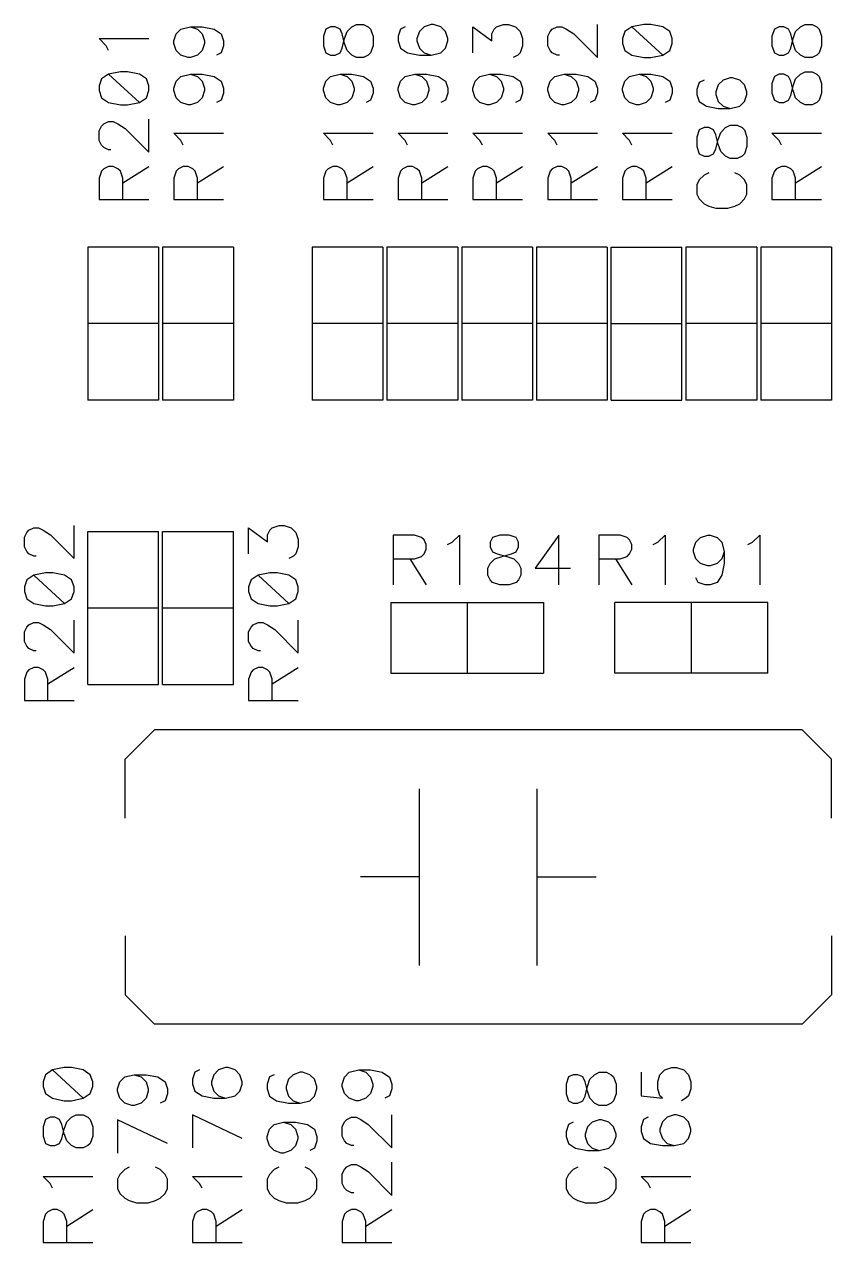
# Model space of a CAD drawing. Extents: x 295 to 953, y 10 to 290.
# Drawn here: x 723.83 to 755.37, y 177.64 to 225.22 of the extents above; entities that cross this region are included whole.
import ezdxf

# ---------------------------------------------------------------- set-up
doc = ezdxf.new("R2010")
doc.units = 0
doc.header["$LTSCALE"] = 5
doc.header["$MEASUREMENT"] = 0
doc.layers.add('DV-PEI-A6_BSK', color=2, linetype='CONTINUOUS')

msp = doc.modelspace()

# ---------------------------------------------------------------- linework, layer by layer
at = {"layer": 'DV-PEI-A6_BSK', "color": 7}
for p, q in [((729.942, 225.037), (730.316, 225.131)), ((730.316, 225.131), (730.59, 225.037)), ((730.316, 225.131), (730.777, 225.131)), ((730.777, 225.131), (731.239, 225.037)), ((735.784, 225.131), (735.603, 225.037)), ((735.971, 225.131), (735.784, 225.131)), ((736.158, 225.037), (735.971, 225.131)), ((736.432, 224.944), (736.619, 225.131)), ((736.619, 225.131), (736.8, 225.224)), ((736.8, 225.224), (737.081, 225.224)), ((737.081, 225.224), (737.262, 225.131)), ((737.262, 225.131), (737.355, 225.037)), ((738.705, 225.131), (738.524, 225.037)), ((739.447, 225.131), (739.26, 224.944)), ((739.721, 225.224), (739.447, 225.131)), ((739.815, 225.224), (739.721, 225.224)), ((740.095, 225.131), (739.815, 225.224)), ((740.276, 224.944), (740.095, 225.131)), ((741.351, 224.114), (741.351, 225.131)), ((741.351, 225.131), (742.087, 224.576)), ((742.181, 225.037), (742.274, 225.131)), ((742.274, 225.131), (742.549, 225.224)), ((742.549, 225.224), (742.736, 225.224)), ((742.736, 225.224), (743.016, 225.131)), ((743.016, 225.131), (743.197, 224.944)), ((744.453, 225.037), (744.64, 225.131)), ((744.64, 225.131), (744.827, 225.131)), ((744.827, 225.131), (745.008, 225.037)), ((746.212, 223.927), (746.212, 225.224)), ((747.561, 225.131), (747.287, 224.944)), ((748.023, 225.224), (747.561, 225.131)), ((747.561, 225.131), (748.765, 224.021)), ((748.303, 225.224), (748.023, 225.224)), ((748.765, 225.131), (748.303, 225.224)), ((749.039, 224.944), (748.765, 225.131)), ((753.31, 225.131), (753.129, 225.037)), ((753.497, 225.131), (753.31, 225.131)), ((753.684, 225.037), (753.497, 225.131)), ((753.958, 224.944), (754.145, 225.131)), ((754.145, 225.131), (754.326, 225.224)), ((754.326, 225.224), (754.607, 225.224)), ((754.607, 225.224), (754.788, 225.131)), ((754.788, 225.131), (754.881, 225.037)), ((727.021, 224.389), (726.746, 224.669)), ((726.746, 224.669), (728.686, 224.669)), ((729.667, 224.576), (729.761, 224.85)), ((729.761, 224.85), (729.942, 225.037)), ((730.59, 225.037), (730.777, 224.85)), ((730.777, 224.85), (730.865, 224.576)), ((731.239, 225.037), (731.513, 224.85)), ((731.513, 224.85), (731.607, 224.576)), ((735.603, 225.037), (735.509, 224.763)), ((735.509, 224.763), (735.509, 224.389)), ((736.245, 224.85), (736.158, 225.037)), ((736.339, 224.482), (736.245, 224.85)), ((736.245, 224.295), (736.339, 224.669)), ((736.339, 224.669), (736.432, 224.944)), ((737.355, 225.037), (737.449, 224.763)), ((737.449, 224.763), (737.449, 224.389)), ((738.524, 225.037), (738.43, 224.763)), ((738.43, 224.763), (738.43, 224.576)), ((739.26, 224.944), (739.166, 224.669)), ((739.166, 224.669), (739.166, 224.576)), ((740.37, 224.669), (740.276, 224.944)), ((740.37, 224.576), (740.37, 224.669)), ((742.087, 224.85), (742.181, 225.037)), ((742.087, 224.576), (742.087, 224.85)), ((743.197, 224.944), (743.291, 224.669)), ((743.291, 224.669), (743.291, 224.389)), ((744.272, 224.763), (744.366, 224.944)), ((744.272, 224.389), (744.272, 224.763)), ((744.366, 224.944), (744.453, 225.037)), ((745.008, 225.037), (745.289, 224.85)), ((745.289, 224.85), (746.212, 223.927)), ((747.287, 224.944), (747.193, 224.669)), ((747.193, 224.669), (747.193, 224.482)), ((749.133, 224.669), (749.039, 224.944)), ((749.133, 224.482), (749.133, 224.669)), ((753.129, 225.037), (753.035, 224.763)), ((753.035, 224.763), (753.035, 224.389)), ((753.771, 224.85), (753.684, 225.037)), ((753.865, 224.482), (753.771, 224.85)), ((753.771, 224.295), (753.865, 224.669)), ((753.865, 224.669), (753.958, 224.944)), ((754.881, 225.037), (754.975, 224.763)), ((754.975, 224.763), (754.975, 224.389)), ((727.114, 224.208), (727.021, 224.389)), ((729.667, 224.482), (729.667, 224.576)), ((729.761, 224.208), (729.667, 224.482)), ((729.942, 224.021), (729.761, 224.208)), ((730.777, 224.208), (730.59, 224.021)), ((730.865, 224.482), (730.777, 224.208)), ((730.865, 224.576), (730.865, 224.482)), ((731.607, 224.389), (731.513, 224.114)), ((731.607, 224.576), (731.607, 224.389)), ((735.509, 224.389), (735.603, 224.114)), ((736.158, 224.114), (736.245, 224.295)), ((736.432, 224.208), (736.339, 224.482)), ((736.619, 224.021), (736.432, 224.208)), ((737.449, 224.389), (737.355, 224.114)), ((738.43, 224.576), (738.524, 224.295)), ((738.524, 224.295), (738.798, 224.114)), ((739.166, 224.576), (739.26, 224.295)), ((739.26, 224.295), (739.447, 224.114)), ((740.095, 224.114), (740.276, 224.295)), ((740.276, 224.295), (740.37, 224.576)), ((743.291, 224.389), (743.197, 224.114)), ((744.366, 224.208), (744.272, 224.389)), ((744.453, 224.114), (744.366, 224.208)), ((747.193, 224.482), (747.287, 224.208)), ((747.287, 224.208), (747.561, 224.021)), ((748.765, 224.021), (749.039, 224.208)), ((749.039, 224.208), (749.133, 224.482)), ((753.035, 224.389), (753.129, 224.114)), ((753.684, 224.114), (753.771, 224.295)), ((753.958, 224.208), (753.865, 224.482)), ((754.145, 224.021), (753.958, 224.208)), ((754.975, 224.389), (754.881, 224.114)), ((730.222, 223.927), (729.942, 224.021)), ((730.316, 223.927), (730.222, 223.927)), ((730.59, 224.021), (730.316, 223.927)), ((731.513, 224.114), (731.332, 224.021)), ((735.603, 224.114), (735.784, 224.021)), ((735.784, 224.021), (735.971, 224.021)), ((735.971, 224.021), (736.158, 224.114)), ((736.8, 223.927), (736.619, 224.021)), ((737.081, 223.927), (736.8, 223.927)), ((737.262, 224.021), (737.081, 223.927)), ((737.355, 224.114), (737.262, 224.021)), ((738.798, 224.114), (739.26, 224.021)), ((739.26, 224.021), (739.721, 224.021)), ((739.447, 224.114), (739.721, 224.021)), ((739.721, 224.021), (740.095, 224.114)), ((743.104, 224.021), (742.923, 223.927)), ((743.197, 224.114), (743.104, 224.021)), ((744.64, 224.021), (744.453, 224.114)), ((744.734, 224.021), (744.64, 224.021)), ((747.561, 224.021), (748.023, 223.927)), ((748.023, 223.927), (748.303, 223.927)), ((748.303, 223.927), (748.765, 224.021)), ((753.129, 224.114), (753.31, 224.021)), ((753.31, 224.021), (753.497, 224.021)), ((753.497, 224.021), (753.684, 224.114)), ((754.326, 223.927), (754.145, 224.021)), ((754.607, 223.927), (754.326, 223.927)), ((754.788, 224.021), (754.607, 223.927)), ((754.881, 224.114), (754.788, 224.021)), ((727.114, 223.279), (726.84, 223.098)), ((727.576, 223.372), (727.114, 223.279)), ((727.114, 223.279), (728.318, 222.175)), ((727.856, 223.372), (727.576, 223.372)), ((728.318, 223.279), (727.856, 223.372)), ((728.592, 223.098), (728.318, 223.279)), ((729.942, 223.191), (730.316, 223.279)), ((730.316, 223.279), (730.59, 223.191)), ((730.316, 223.279), (730.777, 223.279)), ((730.777, 223.279), (731.239, 223.191)), ((735.784, 223.191), (736.158, 223.279)), ((736.158, 223.279), (736.432, 223.191)), ((736.158, 223.279), (736.619, 223.279)), ((736.619, 223.279), (737.081, 223.191)), ((738.705, 223.191), (739.079, 223.279)), ((739.079, 223.279), (739.353, 223.191)), ((739.079, 223.279), (739.54, 223.279)), ((739.54, 223.279), (740.002, 223.191)), ((741.626, 223.191), (742, 223.279)), ((742, 223.279), (742.274, 223.191)), ((742, 223.279), (742.461, 223.279)), ((742.461, 223.279), (742.923, 223.191)), ((744.547, 223.191), (744.921, 223.279)), ((744.921, 223.279), (745.195, 223.191)), ((744.921, 223.279), (745.382, 223.279)), ((745.382, 223.279), (745.844, 223.191)), ((747.468, 223.191), (747.842, 223.279)), ((747.842, 223.279), (748.116, 223.191)), ((747.842, 223.279), (748.303, 223.279)), ((748.303, 223.279), (748.765, 223.191)), ((753.31, 223.279), (753.129, 223.191)), ((753.497, 223.279), (753.31, 223.279)), ((753.684, 223.191), (753.497, 223.279)), ((753.958, 223.098), (754.145, 223.279)), ((754.145, 223.279), (754.326, 223.372)), ((754.326, 223.372), (754.607, 223.372)), ((754.607, 223.372), (754.788, 223.279)), ((754.788, 223.279), (754.881, 223.191)), ((726.84, 223.098), (726.746, 222.817)), ((726.746, 222.817), (726.746, 222.636)), ((728.686, 222.817), (728.592, 223.098)), ((728.686, 222.636), (728.686, 222.817)), ((729.667, 222.73), (729.761, 223.004)), ((729.667, 222.636), (729.667, 222.73)), ((729.761, 223.004), (729.942, 223.191)), ((730.59, 223.191), (730.777, 223.004)), ((730.777, 223.004), (730.865, 222.73)), ((730.865, 222.73), (730.865, 222.636)), ((731.239, 223.191), (731.513, 223.004)), ((731.513, 223.004), (731.607, 222.73)), ((731.607, 222.73), (731.607, 222.543)), ((735.509, 222.73), (735.603, 223.004)), ((735.509, 222.636), (735.509, 222.73)), ((735.603, 223.004), (735.784, 223.191)), ((736.432, 223.191), (736.619, 223.004)), ((736.619, 223.004), (736.707, 222.73)), ((736.707, 222.73), (736.707, 222.636)), ((737.081, 223.191), (737.355, 223.004)), ((737.355, 223.004), (737.449, 222.73)), ((737.449, 222.73), (737.449, 222.543)), ((738.43, 222.73), (738.524, 223.004)), ((738.43, 222.636), (738.43, 222.73)), ((738.524, 223.004), (738.705, 223.191)), ((739.353, 223.191), (739.54, 223.004)), ((739.54, 223.004), (739.628, 222.73)), ((739.628, 222.73), (739.628, 222.636)), ((740.002, 223.191), (740.276, 223.004)), ((740.276, 223.004), (740.37, 222.73)), ((740.37, 222.73), (740.37, 222.543)), ((741.351, 222.73), (741.445, 223.004)), ((741.351, 222.636), (741.351, 222.73)), ((741.445, 223.004), (741.626, 223.191)), ((742.274, 223.191), (742.461, 223.004)), ((742.461, 223.004), (742.549, 222.73)), ((742.549, 222.73), (742.549, 222.636)), ((742.923, 223.191), (743.197, 223.004)), ((743.197, 223.004), (743.291, 222.73)), ((743.291, 222.73), (743.291, 222.543)), ((744.272, 222.73), (744.366, 223.004)), ((744.272, 222.636), (744.272, 222.73)), ((744.366, 223.004), (744.547, 223.191)), ((745.195, 223.191), (745.382, 223.004)), ((745.382, 223.004), (745.47, 222.73)), ((745.47, 222.73), (745.47, 222.636)), ((745.844, 223.191), (746.118, 223.004)), ((746.118, 223.004), (746.212, 222.73)), ((746.212, 222.73), (746.212, 222.543)), ((747.193, 222.73), (747.287, 223.004)), ((747.193, 222.636), (747.193, 222.73)), ((747.287, 223.004), (747.468, 223.191)), ((748.116, 223.191), (748.303, 223.004)), ((748.303, 223.004), (748.391, 222.73)), ((748.391, 222.73), (748.391, 222.636)), ((748.765, 223.191), (749.039, 223.004)), ((749.039, 223.004), (749.133, 222.73)), ((749.133, 222.73), (749.133, 222.543)), ((750.196, 222.958), (750.103, 222.677)), ((750.383, 223.045), (750.196, 222.958)), ((750.938, 222.864), (750.845, 222.584)), ((751.125, 223.045), (750.938, 222.864)), ((751.4, 223.139), (751.125, 223.045)), ((751.493, 223.139), (751.4, 223.139)), ((751.773, 223.045), (751.493, 223.139)), ((751.96, 222.864), (751.773, 223.045)), ((752.054, 222.584), (751.96, 222.864)), ((753.129, 223.191), (753.035, 222.911)), ((753.035, 222.911), (753.035, 222.543)), ((753.771, 223.004), (753.684, 223.191)), ((753.865, 222.636), (753.771, 223.004)), ((753.771, 222.449), (753.865, 222.817)), ((753.865, 222.817), (753.958, 223.098)), ((754.881, 223.191), (754.975, 222.911)), ((754.975, 222.911), (754.975, 222.543)), ((726.746, 222.636), (726.84, 222.356)), ((726.84, 222.356), (727.114, 222.175)), ((728.318, 222.175), (728.592, 222.356)), ((728.592, 222.356), (728.686, 222.636)), ((729.761, 222.356), (729.667, 222.636)), ((729.942, 222.175), (729.761, 222.356)), ((730.777, 222.356), (730.59, 222.175)), ((730.865, 222.636), (730.777, 222.356)), ((731.513, 222.262), (731.332, 222.175)), ((731.607, 222.543), (731.513, 222.262)), ((735.603, 222.356), (735.509, 222.636)), ((735.784, 222.175), (735.603, 222.356)), ((736.619, 222.356), (736.432, 222.175)), ((736.707, 222.636), (736.619, 222.356)), ((737.355, 222.262), (737.174, 222.175)), ((737.449, 222.543), (737.355, 222.262)), ((738.524, 222.356), (738.43, 222.636)), ((738.705, 222.175), (738.524, 222.356)), ((739.54, 222.356), (739.353, 222.175)), ((739.628, 222.636), (739.54, 222.356)), ((740.276, 222.262), (740.095, 222.175)), ((740.37, 222.543), (740.276, 222.262)), ((741.445, 222.356), (741.351, 222.636)), ((741.626, 222.175), (741.445, 222.356)), ((742.461, 222.356), (742.274, 222.175)), ((742.549, 222.636), (742.461, 222.356)), ((743.197, 222.262), (743.016, 222.175)), ((743.291, 222.543), (743.197, 222.262)), ((744.366, 222.356), (744.272, 222.636)), ((744.547, 222.175), (744.366, 222.356)), ((745.382, 222.356), (745.195, 222.175)), ((745.47, 222.636), (745.382, 222.356)), ((746.118, 222.262), (745.937, 222.175)), ((746.212, 222.543), (746.118, 222.262)), ((747.287, 222.356), (747.193, 222.636)), ((747.468, 222.175), (747.287, 222.356)), ((748.303, 222.356), (748.116, 222.175)), ((748.391, 222.636), (748.303, 222.356)), ((749.039, 222.262), (748.858, 222.175)), ((749.133, 222.543), (749.039, 222.262)), ((750.103, 222.677), (750.103, 222.49)), ((750.103, 222.49), (750.196, 222.21)), ((750.845, 222.584), (750.845, 222.49)), ((750.845, 222.49), (750.938, 222.21)), ((751.96, 222.21), (752.054, 222.49)), ((752.054, 222.49), (752.054, 222.584)), ((753.035, 222.543), (753.129, 222.262)), ((753.129, 222.262), (753.31, 222.175)), ((753.497, 222.175), (753.684, 222.262)), ((753.684, 222.262), (753.771, 222.449)), ((753.958, 222.356), (753.865, 222.636)), ((754.145, 222.175), (753.958, 222.356)), ((754.881, 222.262), (754.788, 222.175)), ((754.975, 222.543), (754.881, 222.262)), ((727.114, 222.175), (727.576, 222.081)), ((727.576, 222.081), (727.856, 222.081)), ((727.856, 222.081), (728.318, 222.175)), ((730.222, 222.081), (729.942, 222.175)), ((730.316, 222.081), (730.222, 222.081)), ((730.59, 222.175), (730.316, 222.081)), ((736.064, 222.081), (735.784, 222.175)), ((736.158, 222.081), (736.064, 222.081)), ((736.432, 222.175), (736.158, 222.081)), ((738.985, 222.081), (738.705, 222.175)), ((739.079, 222.081), (738.985, 222.081)), ((739.353, 222.175), (739.079, 222.081)), ((741.906, 222.081), (741.626, 222.175)), ((742, 222.081), (741.906, 222.081)), ((742.274, 222.175), (742, 222.081)), ((744.827, 222.081), (744.547, 222.175)), ((744.921, 222.081), (744.827, 222.081)), ((745.195, 222.175), (744.921, 222.081)), ((747.748, 222.081), (747.468, 222.175)), ((747.842, 222.081), (747.748, 222.081)), ((748.116, 222.175), (747.842, 222.081)), ((750.196, 222.21), (750.471, 222.029)), ((750.471, 222.029), (750.938, 221.935)), ((750.938, 222.21), (751.125, 222.029)), ((750.938, 221.935), (751.4, 221.935)), ((751.125, 222.029), (751.4, 221.935)), ((751.4, 221.935), (751.773, 222.029)), ((751.773, 222.029), (751.96, 222.21)), ((753.31, 222.175), (753.497, 222.175)), ((754.326, 222.081), (754.145, 222.175)), ((754.607, 222.081), (754.326, 222.081)), ((754.788, 222.175), (754.607, 222.081)), ((726.84, 221.246), (726.927, 221.339)), ((726.927, 221.339), (727.114, 221.433)), ((727.114, 221.433), (727.301, 221.433)), ((727.301, 221.433), (727.482, 221.339)), ((727.482, 221.339), (727.763, 221.158)), ((728.686, 220.229), (728.686, 221.526)), ((726.746, 221.065), (726.84, 221.246)), ((726.746, 220.691), (726.746, 221.065)), ((727.763, 221.158), (728.686, 220.229)), ((729.942, 220.691), (729.667, 220.971)), ((729.667, 220.971), (731.607, 220.971)), ((735.784, 220.691), (735.509, 220.971)), ((735.509, 220.971), (737.449, 220.971)), ((738.705, 220.691), (738.43, 220.971)), ((738.43, 220.971), (740.37, 220.971)), ((741.626, 220.691), (741.351, 220.971)), ((741.351, 220.971), (743.291, 220.971)), ((744.547, 220.691), (744.272, 220.971)), ((744.272, 220.971), (746.212, 220.971)), ((747.468, 220.691), (747.193, 220.971)), ((747.193, 220.971), (749.133, 220.971)), ((750.196, 221.1), (750.103, 220.819)), ((750.103, 220.819), (750.103, 220.451)), ((750.383, 221.193), (750.196, 221.1)), ((750.564, 221.193), (750.383, 221.193)), ((750.751, 221.1), (750.564, 221.193)), ((750.845, 220.913), (750.751, 221.1)), ((750.938, 220.545), (750.845, 220.913)), ((750.938, 220.726), (751.032, 221.006)), ((751.032, 221.006), (751.218, 221.193)), ((751.218, 221.193), (751.4, 221.287)), ((751.4, 221.287), (751.68, 221.287)), ((751.68, 221.287), (751.867, 221.193)), ((751.867, 221.193), (751.96, 221.1)), ((751.96, 221.1), (752.054, 220.819)), ((752.054, 220.819), (752.054, 220.451)), ((753.31, 220.691), (753.035, 220.971)), ((753.035, 220.971), (754.975, 220.971)), ((726.84, 220.51), (726.746, 220.691)), ((726.927, 220.416), (726.84, 220.51)), ((727.114, 220.323), (726.927, 220.416)), ((730.035, 220.51), (729.942, 220.691)), ((735.877, 220.51), (735.784, 220.691)), ((738.798, 220.51), (738.705, 220.691)), ((741.719, 220.51), (741.626, 220.691)), ((744.64, 220.51), (744.547, 220.691)), ((747.561, 220.51), (747.468, 220.691)), ((750.103, 220.451), (750.196, 220.171)), ((750.751, 220.171), (750.845, 220.358)), ((750.845, 220.358), (750.938, 220.726)), ((751.032, 220.264), (750.938, 220.545)), ((752.054, 220.451), (751.96, 220.171)), ((753.403, 220.51), (753.31, 220.691)), ((727.208, 220.323), (727.114, 220.323)), ((750.196, 220.171), (750.383, 220.077)), ((750.383, 220.077), (750.564, 220.077)), ((750.564, 220.077), (750.751, 220.171)), ((751.218, 220.077), (751.032, 220.264)), ((751.4, 219.984), (751.218, 220.077)), ((751.68, 219.984), (751.4, 219.984)), ((751.867, 220.077), (751.68, 219.984)), ((751.96, 220.171), (751.867, 220.077)), ((726.84, 219.493), (726.746, 219.213)), ((726.927, 219.587), (726.84, 219.493)), ((727.114, 219.674), (726.927, 219.587)), ((727.301, 219.674), (727.114, 219.674)), ((727.482, 219.587), (727.301, 219.674)), ((727.576, 219.493), (727.482, 219.587)), ((727.669, 219.213), (727.576, 219.493)), ((727.669, 219.032), (728.686, 219.674)), ((729.761, 219.493), (729.667, 219.213)), ((729.848, 219.587), (729.761, 219.493)), ((730.035, 219.674), (729.848, 219.587)), ((730.222, 219.674), (730.035, 219.674)), ((730.403, 219.587), (730.222, 219.674)), ((730.497, 219.493), (730.403, 219.587)), ((730.59, 219.213), (730.497, 219.493)), ((730.59, 219.032), (731.607, 219.674)), ((735.603, 219.493), (735.509, 219.213)), ((735.69, 219.587), (735.603, 219.493)), ((735.877, 219.674), (735.69, 219.587)), ((736.064, 219.674), (735.877, 219.674)), ((736.245, 219.587), (736.064, 219.674)), ((736.339, 219.493), (736.245, 219.587)), ((736.432, 219.213), (736.339, 219.493)), ((736.432, 219.032), (737.449, 219.674)), ((738.524, 219.493), (738.43, 219.213)), ((738.611, 219.587), (738.524, 219.493)), ((738.798, 219.674), (738.611, 219.587)), ((738.985, 219.674), (738.798, 219.674)), ((739.166, 219.587), (738.985, 219.674)), ((739.26, 219.493), (739.166, 219.587)), ((739.353, 219.213), (739.26, 219.493)), ((739.353, 219.032), (740.37, 219.674)), ((741.445, 219.493), (741.351, 219.213)), ((741.532, 219.587), (741.445, 219.493)), ((741.719, 219.674), (741.532, 219.587)), ((741.906, 219.674), (741.719, 219.674)), ((742.087, 219.587), (741.906, 219.674)), ((742.181, 219.493), (742.087, 219.587)), ((742.274, 219.213), (742.181, 219.493)), ((742.274, 219.032), (743.291, 219.674)), ((744.366, 219.493), (744.272, 219.213)), ((744.453, 219.587), (744.366, 219.493)), ((744.64, 219.674), (744.453, 219.587)), ((744.827, 219.674), (744.64, 219.674)), ((745.008, 219.587), (744.827, 219.674)), ((745.102, 219.493), (745.008, 219.587)), ((745.195, 219.213), (745.102, 219.493)), ((745.195, 219.032), (746.212, 219.674)), ((747.287, 219.493), (747.193, 219.213)), ((747.374, 219.587), (747.287, 219.493)), ((747.561, 219.674), (747.374, 219.587)), ((747.748, 219.674), (747.561, 219.674)), ((747.929, 219.587), (747.748, 219.674)), ((748.023, 219.493), (747.929, 219.587)), ((748.116, 219.213), (748.023, 219.493)), ((748.116, 219.032), (749.133, 219.674)), ((750.564, 219.429), (750.383, 219.336)), ((751.773, 219.336), (751.587, 219.429)), ((753.129, 219.493), (753.035, 219.213)), ((753.216, 219.587), (753.129, 219.493)), ((753.403, 219.674), (753.216, 219.587)), ((753.59, 219.674), (753.403, 219.674)), ((753.771, 219.587), (753.59, 219.674)), ((753.865, 219.493), (753.771, 219.587)), ((753.958, 219.213), (753.865, 219.493)), ((753.958, 219.032), (754.975, 219.674)), ((726.746, 219.213), (726.746, 218.383)), ((727.669, 218.383), (727.669, 219.213)), ((729.667, 219.213), (729.667, 218.383)), ((730.59, 218.383), (730.59, 219.213)), ((735.509, 219.213), (735.509, 218.383)), ((736.432, 218.383), (736.432, 219.213)), ((738.43, 219.213), (738.43, 218.383)), ((739.353, 218.383), (739.353, 219.213)), ((741.351, 219.213), (741.351, 218.383)), ((742.274, 218.383), (742.274, 219.213)), ((744.272, 219.213), (744.272, 218.383)), ((745.195, 218.383), (745.195, 219.213)), ((747.193, 219.213), (747.193, 218.383)), ((748.116, 218.383), (748.116, 219.213)), ((750.196, 219.149), (750.103, 218.962)), ((750.103, 218.962), (750.103, 218.594)), ((750.383, 219.336), (750.196, 219.149)), ((751.96, 219.149), (751.773, 219.336)), ((752.054, 218.962), (751.96, 219.149)), ((752.054, 218.594), (752.054, 218.962)), ((753.035, 219.213), (753.035, 218.383)), ((753.958, 218.383), (753.958, 219.213)), ((750.103, 218.594), (750.196, 218.407)), ((751.96, 218.407), (752.054, 218.594)), ((726.746, 218.383), (728.686, 218.383)), ((729.667, 218.383), (731.607, 218.383)), ((735.509, 218.383), (737.449, 218.383)), ((738.43, 218.383), (740.37, 218.383)), ((741.351, 218.383), (743.291, 218.383)), ((744.272, 218.383), (746.212, 218.383)), ((747.193, 218.383), (749.133, 218.383)), ((750.196, 218.407), (750.383, 218.22)), ((750.383, 218.22), (750.564, 218.126)), ((750.564, 218.126), (750.845, 218.039)), ((750.845, 218.039), (751.306, 218.039)), ((751.306, 218.039), (751.587, 218.126)), ((751.587, 218.126), (751.773, 218.22)), ((751.773, 218.22), (751.96, 218.407)), ((753.035, 218.383), (754.975, 218.383)), ((726.308, 216.52), (726.308, 210.543)), ((729.071, 216.52), (726.308, 216.52)), ((729.071, 216.52), (729.071, 210.543)), ((729.229, 216.52), (729.229, 210.543)), ((731.992, 216.52), (729.229, 216.52)), ((731.992, 216.52), (731.992, 210.543)), ((735.071, 216.52), (735.071, 210.543)), ((737.834, 216.52), (735.071, 216.52)), ((737.834, 216.52), (737.834, 210.543)), ((737.992, 216.52), (737.992, 210.543)), ((740.755, 216.52), (737.992, 216.52)), ((740.755, 216.52), (740.755, 210.543)), ((740.913, 216.52), (740.913, 210.543)), ((743.676, 216.52), (740.913, 216.52)), ((743.676, 216.52), (743.676, 210.543)), ((743.834, 216.52), (743.834, 210.543)), ((746.597, 216.52), (743.834, 216.52)), ((746.597, 216.52), (746.597, 210.543)), ((746.755, 210.543), (746.755, 216.52)), ((746.755, 216.52), (749.518, 216.52)), ((749.518, 210.543), (749.518, 216.52)), ((749.676, 216.52), (749.676, 210.543)), ((752.439, 216.52), (749.676, 216.52)), ((752.439, 216.52), (752.439, 210.543)), ((752.597, 216.52), (752.597, 210.543)), ((755.36, 216.52), (752.597, 216.52)), ((755.36, 216.52), (755.36, 210.543)), ((729.071, 213.534), (726.308, 213.534)), ((731.992, 213.534), (729.229, 213.534)), ((737.834, 213.534), (735.071, 213.534)), ((740.755, 213.534), (737.992, 213.534)), ((743.676, 213.534), (740.913, 213.534)), ((746.597, 213.534), (743.834, 213.534)), ((746.755, 213.534), (749.518, 213.534)), ((752.439, 213.534), (749.676, 213.534)), ((755.36, 213.534), (752.597, 213.534)), ((729.071, 210.543), (726.308, 210.543)), ((731.992, 210.543), (729.229, 210.543)), ((737.834, 210.543), (735.071, 210.543)), ((740.755, 210.543), (737.992, 210.543)), ((743.676, 210.543), (740.913, 210.543)), ((746.597, 210.543), (743.834, 210.543)), ((746.755, 210.543), (749.518, 210.543)), ((752.439, 210.543), (749.676, 210.543)), ((755.36, 210.543), (752.597, 210.543)), ((725.765, 204.357), (725.765, 205.654)), ((733.511, 205.56), (733.786, 205.654)), ((733.786, 205.654), (733.973, 205.654)), ((733.973, 205.654), (734.253, 205.56)), ((723.825, 205.192), (723.919, 205.373)), ((723.825, 204.818), (723.825, 205.192)), ((723.919, 205.373), (724.006, 205.467)), ((724.006, 205.467), (724.193, 205.56)), ((724.193, 205.56), (724.38, 205.56)), ((724.38, 205.56), (724.561, 205.467)), ((724.561, 205.467), (724.842, 205.28)), ((724.842, 205.28), (725.765, 204.357)), ((726.308, 199.443), (726.308, 205.42)), ((726.308, 205.42), (729.071, 205.42)), ((729.071, 199.443), (729.071, 205.42)), ((729.229, 199.443), (729.229, 205.42)), ((729.229, 205.42), (731.992, 205.42)), ((731.992, 199.443), (731.992, 205.42)), ((732.588, 204.544), (732.588, 205.56)), ((732.588, 205.56), (733.324, 205.005)), ((733.324, 205.28), (733.418, 205.467)), ((733.324, 205.005), (733.324, 205.28)), ((733.418, 205.467), (733.511, 205.56)), ((734.253, 205.56), (734.434, 205.373)), ((734.434, 205.373), (734.528, 205.099)), ((739.067, 205.274), (738.238, 205.274)), ((738.238, 205.274), (738.238, 203.334)), ((739.348, 205.18), (739.067, 205.274)), ((739.441, 205.093), (739.348, 205.18)), ((740.545, 204.999), (740.826, 205.274)), ((740.826, 205.274), (740.826, 203.334)), ((742.117, 205.18), (742.029, 204.999)), ((742.397, 205.274), (742.117, 205.18)), ((742.765, 205.274), (742.397, 205.274)), ((743.046, 205.18), (742.765, 205.274)), ((743.133, 204.999), (743.046, 205.18)), ((744.705, 205.274), (743.782, 203.983)), ((744.705, 203.334), (744.705, 205.274)), ((747.1, 205.274), (746.27, 205.274)), ((746.27, 205.274), (746.27, 203.334)), ((747.38, 205.18), (747.1, 205.274)), ((747.474, 205.093), (747.38, 205.18)), ((748.578, 204.999), (748.858, 205.274)), ((748.858, 205.274), (748.858, 203.334)), ((750.062, 204.999), (750.243, 205.18)), ((750.243, 205.18), (750.523, 205.274)), ((750.523, 205.274), (750.617, 205.274)), ((750.617, 205.274), (750.891, 205.18)), ((750.891, 205.18), (751.078, 204.999)), ((752.276, 204.999), (752.556, 205.274)), ((752.556, 205.274), (752.556, 203.334)), ((723.919, 204.637), (723.825, 204.818)), ((724.006, 204.544), (723.919, 204.637)), ((734.528, 204.818), (734.434, 204.544)), ((734.528, 205.099), (734.528, 204.818)), ((739.529, 204.906), (739.441, 205.093)), ((739.441, 204.538), (739.529, 204.719)), ((739.529, 204.719), (739.529, 204.906)), ((740.364, 204.906), (740.545, 204.999)), ((742.029, 204.999), (742.029, 204.812)), ((742.029, 204.812), (742.117, 204.625)), ((743.046, 204.625), (743.133, 204.812)), ((743.133, 204.812), (743.133, 204.999)), ((747.561, 204.906), (747.474, 205.093)), ((747.474, 204.538), (747.561, 204.719)), ((747.561, 204.719), (747.561, 204.906)), ((748.397, 204.906), (748.578, 204.999)), ((749.968, 204.719), (750.062, 204.999)), ((749.968, 204.625), (749.968, 204.719)), ((751.078, 204.999), (751.166, 204.625)), ((752.095, 204.906), (752.276, 204.999)), ((724.193, 204.45), (724.006, 204.544)), ((724.287, 204.45), (724.193, 204.45)), ((734.341, 204.45), (734.16, 204.357)), ((734.434, 204.544), (734.341, 204.45)), ((738.238, 204.351), (739.067, 204.351)), ((738.886, 204.351), (739.529, 203.334)), ((739.067, 204.351), (739.348, 204.444)), ((739.348, 204.444), (739.441, 204.538)), ((741.936, 203.983), (742.029, 204.164)), ((742.029, 204.164), (742.21, 204.351)), ((742.117, 204.625), (742.304, 204.538)), ((742.21, 204.351), (742.491, 204.444)), ((742.304, 204.538), (742.672, 204.444)), ((742.491, 204.444), (742.859, 204.538)), ((742.672, 204.444), (742.952, 204.351)), ((742.859, 204.538), (743.046, 204.625)), ((742.952, 204.351), (743.133, 204.164)), ((743.133, 204.164), (743.227, 203.983)), ((746.27, 204.351), (747.1, 204.351)), ((746.919, 204.351), (747.561, 203.334)), ((747.1, 204.351), (747.38, 204.444)), ((747.38, 204.444), (747.474, 204.538)), ((750.062, 204.351), (749.968, 204.625)), ((750.243, 204.164), (750.062, 204.351)), ((750.523, 204.076), (750.243, 204.164)), ((750.891, 204.164), (750.617, 204.076)), ((751.078, 204.351), (750.891, 204.164)), ((751.166, 204.625), (751.078, 204.351)), ((751.166, 204.164), (751.078, 203.702)), ((751.166, 204.625), (751.166, 204.164)), ((724.193, 203.708), (723.919, 203.527)), ((724.655, 203.802), (724.193, 203.708)), ((724.193, 203.708), (725.397, 202.604)), ((724.935, 203.802), (724.655, 203.802)), ((725.397, 203.708), (724.935, 203.802)), ((725.671, 203.527), (725.397, 203.708)), ((732.956, 203.708), (732.682, 203.527)), ((733.418, 203.802), (732.956, 203.708)), ((732.956, 203.708), (734.16, 202.604)), ((733.698, 203.802), (733.418, 203.802)), ((734.16, 203.708), (733.698, 203.802)), ((734.434, 203.527), (734.16, 203.708)), ((741.936, 203.702), (741.936, 203.983)), ((742.029, 203.521), (741.936, 203.702)), ((743.227, 203.702), (743.133, 203.521)), ((743.227, 203.983), (743.227, 203.702)), ((743.782, 203.983), (745.166, 203.983)), ((750.617, 204.076), (750.523, 204.076)), ((751.078, 203.702), (750.891, 203.428)), ((723.919, 203.527), (723.825, 203.247)), ((723.825, 203.247), (723.825, 203.066)), ((725.765, 203.247), (725.671, 203.527)), ((725.765, 203.066), (725.765, 203.247)), ((732.682, 203.527), (732.588, 203.247)), ((732.588, 203.247), (732.588, 203.066)), ((734.528, 203.247), (734.434, 203.527)), ((734.528, 203.066), (734.528, 203.247)), ((742.117, 203.428), (742.029, 203.521)), ((742.397, 203.334), (742.117, 203.428)), ((742.765, 203.334), (742.397, 203.334)), ((743.046, 203.428), (742.765, 203.334)), ((743.133, 203.521), (743.046, 203.428)), ((750.149, 203.428), (750.062, 203.609)), ((750.43, 203.334), (750.149, 203.428)), ((750.617, 203.334), (750.43, 203.334)), ((750.891, 203.428), (750.617, 203.334)), ((723.825, 203.066), (723.919, 202.785)), ((723.919, 202.785), (724.193, 202.604)), ((725.397, 202.604), (725.671, 202.785)), ((725.671, 202.785), (725.765, 203.066)), ((732.588, 203.066), (732.682, 202.785)), ((732.682, 202.785), (732.956, 202.604)), ((734.16, 202.604), (734.434, 202.785)), ((734.434, 202.785), (734.528, 203.066)), ((724.193, 202.604), (724.655, 202.511)), ((724.655, 202.511), (724.935, 202.511)), ((724.935, 202.511), (725.397, 202.604)), ((726.308, 202.435), (729.071, 202.435)), ((729.229, 202.435), (731.992, 202.435)), ((732.956, 202.604), (733.418, 202.511)), ((733.418, 202.511), (733.698, 202.511)), ((733.698, 202.511), (734.16, 202.604)), ((738.138, 202.645), (744.115, 202.645)), ((738.138, 202.645), (738.138, 199.882)), ((741.124, 202.645), (741.124, 199.882)), ((744.115, 202.645), (744.115, 199.882)), ((752.878, 202.645), (746.901, 202.645)), ((746.901, 199.882), (746.901, 202.645)), ((749.887, 199.882), (749.887, 202.645)), ((752.878, 199.882), (752.878, 202.645)), ((724.006, 201.769), (724.193, 201.862)), ((724.193, 201.862), (724.38, 201.862)), ((724.38, 201.862), (724.561, 201.769)), ((725.765, 200.659), (725.765, 201.956)), ((732.769, 201.769), (732.956, 201.862)), ((732.956, 201.862), (733.143, 201.862)), ((733.143, 201.862), (733.324, 201.769)), ((734.528, 200.659), (734.528, 201.956)), ((723.825, 201.494), (723.919, 201.675)), ((723.825, 201.12), (723.825, 201.494)), ((723.919, 201.675), (724.006, 201.769)), ((724.561, 201.769), (724.842, 201.588)), ((724.842, 201.588), (725.765, 200.659)), ((732.588, 201.494), (732.682, 201.675)), ((732.588, 201.12), (732.588, 201.494)), ((732.682, 201.675), (732.769, 201.769)), ((733.324, 201.769), (733.605, 201.588)), ((733.605, 201.588), (734.528, 200.659)), ((723.919, 200.939), (723.825, 201.12)), ((724.006, 200.846), (723.919, 200.939)), ((724.193, 200.752), (724.006, 200.846)), ((732.682, 200.939), (732.588, 201.12)), ((732.769, 200.846), (732.682, 200.939)), ((732.956, 200.752), (732.769, 200.846)), ((724.287, 200.752), (724.193, 200.752)), ((733.05, 200.752), (732.956, 200.752)), ((723.919, 199.923), (723.825, 199.642)), ((724.006, 200.016), (723.919, 199.923)), ((724.193, 200.104), (724.006, 200.016)), ((724.38, 200.104), (724.193, 200.104)), ((724.561, 200.016), (724.38, 200.104)), ((724.655, 199.923), (724.561, 200.016)), ((724.748, 199.642), (724.655, 199.923)), ((724.748, 199.461), (725.765, 200.104)), ((732.682, 199.923), (732.588, 199.642)), ((732.769, 200.016), (732.682, 199.923)), ((732.956, 200.104), (732.769, 200.016)), ((733.143, 200.104), (732.956, 200.104)), ((733.324, 200.016), (733.143, 200.104)), ((733.418, 199.923), (733.324, 200.016)), ((733.511, 199.642), (733.418, 199.923)), ((733.511, 199.461), (734.528, 200.104)), ((738.138, 199.882), (744.115, 199.882)), ((752.878, 199.882), (746.901, 199.882)), ((723.825, 199.642), (723.825, 198.813)), ((724.748, 198.813), (724.748, 199.642)), ((726.308, 199.443), (729.071, 199.443)), ((729.229, 199.443), (731.992, 199.443)), ((732.588, 199.642), (732.588, 198.813)), ((733.511, 198.813), (733.511, 199.642)), ((723.825, 198.813), (725.765, 198.813)), ((732.588, 198.813), (734.528, 198.813)), ((727.763, 196.517), (728.914, 197.668)), ((754.215, 197.668), (728.914, 197.668)), ((755.366, 196.517), (754.215, 197.668)), ((727.763, 194.215), (727.763, 196.517)), ((755.366, 194.215), (755.366, 196.517)), ((739.266, 188.466), (739.266, 195.366)), ((743.863, 188.466), (743.863, 195.366)), ((739.266, 191.919), (736.964, 191.919)), ((743.863, 191.919), (746.165, 191.919)), ((727.763, 189.617), (727.763, 187.316)), ((755.366, 189.617), (755.366, 187.316)), ((727.763, 187.316), (728.914, 186.165)), ((755.366, 187.316), (754.215, 186.165)), ((754.215, 186.165), (728.914, 186.165)), ((724.649, 184.196), (724.556, 183.921)), ((724.924, 184.383), (724.649, 184.196)), ((725.385, 184.476), (724.924, 184.383)), ((724.924, 184.383), (726.127, 183.273)), ((725.666, 184.476), (725.385, 184.476)), ((726.127, 184.383), (725.666, 184.476)), ((726.402, 184.196), (726.127, 184.383)), ((726.495, 183.921), (726.402, 184.196)), ((727.745, 184.108), (728.113, 184.196)), ((728.113, 184.196), (728.394, 184.108)), ((728.113, 184.196), (728.581, 184.196)), ((728.581, 184.196), (729.042, 184.108)), ((730.491, 184.289), (730.398, 184.015)), ((730.672, 184.383), (730.491, 184.289)), ((731.227, 184.196), (731.134, 183.921)), ((731.414, 184.383), (731.227, 184.196)), ((731.689, 184.476), (731.414, 184.383)), ((731.782, 184.476), (731.689, 184.476)), ((732.063, 184.383), (731.782, 184.476)), ((732.244, 184.196), (732.063, 184.383)), ((732.337, 183.921), (732.244, 184.196)), ((733.587, 184.196), (733.4, 184.108)), ((734.329, 184.196), (734.142, 184.015)), ((734.604, 184.289), (734.329, 184.196)), ((734.697, 184.289), (734.604, 184.289)), ((734.978, 184.196), (734.697, 184.289)), ((735.165, 184.015), (734.978, 184.196)), ((736.333, 184.102), (736.514, 184.289)), ((736.514, 184.289), (736.888, 184.383)), ((736.888, 184.383), (737.163, 184.289)), ((736.888, 184.383), (737.35, 184.383)), ((737.163, 184.289), (737.35, 184.102)), ((737.35, 184.383), (737.811, 184.289)), ((737.811, 184.289), (738.086, 184.102)), ((745.271, 184.196), (745.084, 184.108)), ((745.452, 184.196), (745.271, 184.196)), ((745.639, 184.108), (745.452, 184.196)), ((745.92, 184.015), (746.107, 184.196)), ((746.107, 184.196), (746.288, 184.289)), ((746.288, 184.289), (746.568, 184.289)), ((746.568, 184.289), (746.755, 184.196)), ((746.755, 184.196), (746.849, 184.108)), ((747.924, 184.289), (747.924, 183.366)), ((748.572, 183.921), (748.66, 184.196)), ((748.66, 184.196), (748.847, 184.383)), ((748.847, 184.383), (749.121, 184.476)), ((749.121, 184.476), (749.308, 184.476)), ((749.308, 184.476), (749.589, 184.383)), ((749.589, 184.383), (749.77, 184.196)), ((749.77, 184.196), (749.863, 183.921)), ((724.556, 183.921), (724.556, 183.734)), ((724.556, 183.734), (724.649, 183.46)), ((726.402, 183.46), (726.495, 183.734)), ((726.495, 183.734), (726.495, 183.921)), ((727.465, 183.641), (727.558, 183.921)), ((727.558, 183.921), (727.745, 184.108)), ((728.394, 184.108), (728.581, 183.921)), ((728.581, 183.921), (728.668, 183.641)), ((729.042, 184.108), (729.323, 183.921)), ((729.323, 183.921), (729.416, 183.641)), ((730.398, 184.015), (730.398, 183.828)), ((730.398, 183.828), (730.491, 183.547)), ((731.134, 183.921), (731.134, 183.828)), ((731.134, 183.828), (731.227, 183.547)), ((732.244, 183.547), (732.337, 183.828)), ((732.337, 183.828), (732.337, 183.921)), ((733.4, 184.108), (733.307, 183.828)), ((733.307, 183.828), (733.307, 183.641)), ((734.142, 184.015), (734.049, 183.734)), ((734.049, 183.734), (734.049, 183.641)), ((735.258, 183.734), (735.165, 184.015)), ((735.258, 183.641), (735.258, 183.734)), ((736.24, 183.828), (736.333, 184.102)), ((736.24, 183.734), (736.24, 183.828)), ((736.333, 183.46), (736.24, 183.734)), ((737.35, 184.102), (737.437, 183.828)), ((737.437, 183.734), (737.35, 183.46)), ((737.437, 183.828), (737.437, 183.734)), ((738.086, 184.102), (738.179, 183.828)), ((738.179, 183.828), (738.179, 183.641)), ((745.084, 184.108), (744.991, 183.828)), ((744.991, 183.828), (744.991, 183.454)), ((745.733, 183.921), (745.639, 184.108)), ((745.826, 183.547), (745.733, 183.921)), ((745.733, 183.36), (745.826, 183.734)), ((745.826, 183.734), (745.92, 184.015)), ((746.849, 184.108), (746.942, 183.828)), ((746.942, 183.828), (746.942, 183.454)), ((748.572, 183.641), (748.572, 183.921)), ((749.863, 183.921), (749.863, 183.641)), ((724.649, 183.46), (724.924, 183.273)), ((724.924, 183.273), (725.385, 183.179)), ((725.666, 183.179), (726.127, 183.273)), ((726.127, 183.273), (726.402, 183.46)), ((727.465, 183.547), (727.465, 183.641)), ((727.558, 183.273), (727.465, 183.547)), ((727.745, 183.086), (727.558, 183.273)), ((728.581, 183.273), (728.394, 183.086)), ((728.668, 183.547), (728.581, 183.273)), ((728.668, 183.641), (728.668, 183.547)), ((729.416, 183.454), (729.323, 183.179)), ((729.416, 183.641), (729.416, 183.454)), ((730.491, 183.547), (730.766, 183.366)), ((730.766, 183.366), (731.227, 183.273)), ((731.227, 183.547), (731.414, 183.366)), ((731.227, 183.273), (731.689, 183.273)), ((731.414, 183.366), (731.689, 183.273)), ((731.689, 183.273), (732.063, 183.366)), ((732.063, 183.366), (732.244, 183.547)), ((733.307, 183.641), (733.4, 183.36)), ((733.4, 183.36), (733.675, 183.179)), ((734.049, 183.641), (734.142, 183.36)), ((734.142, 183.36), (734.329, 183.179)), ((734.978, 183.179), (735.165, 183.36)), ((735.165, 183.36), (735.258, 183.641)), ((736.514, 183.273), (736.333, 183.46)), ((736.795, 183.179), (736.514, 183.273)), ((737.163, 183.273), (736.888, 183.179)), ((737.35, 183.46), (737.163, 183.273)), ((738.086, 183.366), (737.905, 183.273)), ((738.179, 183.641), (738.086, 183.366)), ((744.991, 183.454), (745.084, 183.179)), ((745.639, 183.179), (745.733, 183.36)), ((745.92, 183.273), (745.826, 183.547)), ((746.107, 183.086), (745.92, 183.273)), ((746.942, 183.454), (746.849, 183.179)), ((747.924, 183.366), (748.753, 183.273)), ((748.66, 183.366), (748.572, 183.641)), ((748.753, 183.273), (748.66, 183.366)), ((749.676, 183.273), (749.495, 183.179)), ((749.77, 183.366), (749.676, 183.273)), ((749.863, 183.641), (749.77, 183.366)), ((725.385, 183.179), (725.666, 183.179)), ((728.02, 182.992), (727.745, 183.086)), ((728.113, 182.992), (728.02, 182.992)), ((728.394, 183.086), (728.113, 182.992)), ((729.323, 183.179), (729.136, 183.086)), ((733.675, 183.179), (734.142, 183.086)), ((734.142, 183.086), (734.604, 183.086)), ((734.329, 183.179), (734.604, 183.086)), ((734.604, 183.086), (734.978, 183.179)), ((736.888, 183.179), (736.795, 183.179)), ((745.084, 183.179), (745.271, 183.086)), ((745.271, 183.086), (745.452, 183.086)), ((745.452, 183.086), (745.639, 183.179)), ((746.288, 182.992), (746.107, 183.086)), ((746.568, 182.992), (746.288, 182.992)), ((746.755, 183.086), (746.568, 182.992)), ((746.849, 183.179), (746.755, 183.086)), ((724.649, 182.443), (724.556, 182.163)), ((724.83, 182.531), (724.649, 182.443)), ((725.017, 182.531), (724.83, 182.531)), ((725.204, 182.443), (725.017, 182.531)), ((725.292, 182.256), (725.204, 182.443)), ((725.385, 182.069), (725.479, 182.35)), ((725.479, 182.35), (725.666, 182.531)), ((725.666, 182.531), (725.847, 182.624)), ((725.847, 182.624), (726.127, 182.624)), ((726.127, 182.624), (726.308, 182.531)), ((726.308, 182.531), (726.402, 182.443)), ((726.402, 182.443), (726.495, 182.163)), ((729.416, 181.509), (727.465, 182.437)), ((727.465, 182.437), (727.465, 181.135)), ((732.337, 181.701), (730.398, 182.624)), ((730.398, 182.624), (730.398, 181.333)), ((733.587, 182.25), (733.955, 182.344)), ((733.955, 182.344), (734.236, 182.25)), ((733.955, 182.344), (734.423, 182.344)), ((734.423, 182.344), (734.884, 182.25)), ((736.24, 182.163), (736.333, 182.35)), ((736.333, 182.35), (736.421, 182.443)), ((736.421, 182.443), (736.608, 182.531)), ((736.608, 182.531), (736.795, 182.531)), ((736.795, 182.531), (736.976, 182.443)), ((736.976, 182.443), (737.256, 182.256)), ((738.179, 181.333), (738.179, 182.624)), ((745.271, 182.344), (745.084, 182.25)), ((746.013, 182.344), (745.826, 182.157)), ((746.288, 182.437), (746.013, 182.344)), ((746.381, 182.437), (746.288, 182.437)), ((746.662, 182.344), (746.381, 182.437)), ((746.849, 182.157), (746.662, 182.344)), ((748.017, 182.443), (747.924, 182.163)), ((748.198, 182.531), (748.017, 182.443)), ((748.753, 182.35), (748.66, 182.069)), ((748.94, 182.531), (748.753, 182.35)), ((749.215, 182.624), (748.94, 182.531)), ((749.308, 182.624), (749.215, 182.624)), ((749.589, 182.531), (749.308, 182.624)), ((749.77, 182.35), (749.589, 182.531)), ((749.863, 182.069), (749.77, 182.35)), ((724.556, 182.163), (724.556, 181.795)), ((724.556, 181.795), (724.649, 181.514)), ((725.385, 181.888), (725.292, 182.256)), ((725.292, 181.701), (725.385, 182.069)), ((725.479, 181.608), (725.385, 181.888)), ((726.495, 181.795), (726.402, 181.514)), ((726.495, 182.163), (726.495, 181.795)), ((733.307, 181.783), (733.4, 182.064)), ((733.4, 182.064), (733.587, 182.25)), ((734.236, 182.25), (734.423, 182.064)), ((734.423, 182.064), (734.51, 181.783)), ((734.884, 182.25), (735.165, 182.064)), ((735.165, 182.064), (735.258, 181.783)), ((736.24, 181.795), (736.24, 182.163)), ((736.333, 181.608), (736.24, 181.795)), ((737.256, 182.256), (738.179, 181.333)), ((745.084, 182.25), (744.991, 181.97)), ((744.991, 181.97), (744.991, 181.783)), ((745.826, 182.157), (745.733, 181.877)), ((745.733, 181.877), (745.733, 181.783)), ((746.942, 181.877), (746.849, 182.157)), ((746.942, 181.783), (746.942, 181.877)), ((747.924, 182.163), (747.924, 181.982)), ((747.924, 181.982), (748.017, 181.701)), ((748.66, 182.069), (748.66, 181.982)), ((748.66, 181.982), (748.753, 181.701)), ((749.77, 181.701), (749.863, 181.982)), ((749.863, 181.982), (749.863, 182.069)), ((724.649, 181.514), (724.83, 181.427)), ((724.83, 181.427), (725.017, 181.427)), ((725.017, 181.427), (725.204, 181.514)), ((725.204, 181.514), (725.292, 181.701)), ((725.666, 181.427), (725.479, 181.608)), ((725.847, 181.333), (725.666, 181.427)), ((726.127, 181.333), (725.847, 181.333)), ((726.308, 181.427), (726.127, 181.333)), ((726.402, 181.514), (726.308, 181.427)), ((733.307, 181.695), (733.307, 181.783)), ((733.4, 181.415), (733.307, 181.695)), ((733.587, 181.228), (733.4, 181.415)), ((734.423, 181.415), (734.236, 181.228)), ((734.51, 181.695), (734.423, 181.415)), ((734.51, 181.783), (734.51, 181.695)), ((735.165, 181.322), (734.978, 181.228)), ((735.258, 181.602), (735.165, 181.322)), ((735.258, 181.783), (735.258, 181.602)), ((736.421, 181.514), (736.333, 181.608)), ((736.608, 181.427), (736.421, 181.514)), ((736.701, 181.427), (736.608, 181.427)), ((744.991, 181.783), (745.084, 181.509)), ((745.084, 181.509), (745.359, 181.322)), ((745.359, 181.322), (745.826, 181.228)), ((745.733, 181.783), (745.826, 181.509)), ((745.826, 181.509), (746.013, 181.322)), ((746.013, 181.322), (746.288, 181.228)), ((746.288, 181.228), (746.662, 181.322)), ((746.662, 181.322), (746.849, 181.509)), ((746.849, 181.509), (746.942, 181.783)), ((748.017, 181.701), (748.292, 181.514)), ((748.292, 181.514), (748.753, 181.427)), ((748.753, 181.701), (748.94, 181.514)), ((748.753, 181.427), (749.215, 181.427)), ((748.94, 181.514), (749.215, 181.427)), ((749.215, 181.427), (749.589, 181.514)), ((749.589, 181.514), (749.77, 181.701)), ((733.862, 181.135), (733.587, 181.228)), ((733.955, 181.135), (733.862, 181.135)), ((734.236, 181.228), (733.955, 181.135)), ((745.826, 181.228), (746.288, 181.228)), ((727.745, 180.486), (727.558, 180.299)), ((727.926, 180.58), (727.745, 180.486)), ((729.136, 180.486), (728.949, 180.58)), ((729.323, 180.299), (729.136, 180.486)), ((733.587, 180.486), (733.4, 180.299)), ((733.768, 180.58), (733.587, 180.486)), ((734.978, 180.486), (734.791, 180.58)), ((735.165, 180.299), (734.978, 180.486)), ((736.24, 180.317), (736.333, 180.498)), ((736.333, 180.498), (736.421, 180.591)), ((736.421, 180.591), (736.608, 180.685)), ((736.608, 180.685), (736.795, 180.685)), ((736.795, 180.685), (736.976, 180.591)), ((736.976, 180.591), (737.256, 180.41)), ((737.256, 180.41), (738.179, 179.481)), ((738.179, 179.481), (738.179, 180.778)), ((745.271, 180.486), (745.084, 180.299)), ((745.452, 180.58), (745.271, 180.486)), ((746.662, 180.486), (746.475, 180.58)), ((746.849, 180.299), (746.662, 180.486)), ((724.83, 179.943), (724.556, 180.223)), ((724.556, 180.223), (726.495, 180.223)), ((724.924, 179.762), (724.83, 179.943)), ((727.558, 180.299), (727.465, 180.112)), ((727.465, 180.112), (727.465, 179.744)), ((729.416, 180.112), (729.323, 180.299)), ((729.416, 179.744), (729.416, 180.112)), ((730.672, 179.943), (730.398, 180.223)), ((730.398, 180.223), (732.337, 180.223)), ((730.766, 179.762), (730.672, 179.943)), ((733.4, 180.299), (733.307, 180.112)), ((733.307, 180.112), (733.307, 179.744)), ((735.258, 180.112), (735.165, 180.299)), ((735.258, 179.744), (735.258, 180.112)), ((736.24, 179.943), (736.24, 180.317)), ((736.333, 179.762), (736.24, 179.943)), ((745.084, 180.299), (744.991, 180.112)), ((744.991, 180.112), (744.991, 179.744)), ((746.942, 180.112), (746.849, 180.299)), ((746.942, 179.744), (746.942, 180.112)), ((748.198, 179.943), (747.924, 180.223)), ((747.924, 180.223), (749.863, 180.223)), ((748.292, 179.762), (748.198, 179.943)), ((727.465, 179.744), (727.558, 179.557)), ((727.558, 179.557), (727.745, 179.37)), ((729.136, 179.37), (729.323, 179.557)), ((729.323, 179.557), (729.416, 179.744)), ((733.307, 179.744), (733.4, 179.557)), ((733.4, 179.557), (733.587, 179.37)), ((734.978, 179.37), (735.165, 179.557)), ((735.165, 179.557), (735.258, 179.744)), ((736.421, 179.668), (736.333, 179.762)), ((736.608, 179.575), (736.421, 179.668)), ((736.701, 179.575), (736.608, 179.575)), ((744.991, 179.744), (745.084, 179.557)), ((745.084, 179.557), (745.271, 179.37)), ((746.662, 179.37), (746.849, 179.557)), ((746.849, 179.557), (746.942, 179.744)), ((727.745, 179.37), (727.926, 179.277)), ((727.926, 179.277), (728.207, 179.189)), ((728.207, 179.189), (728.668, 179.189)), ((728.668, 179.189), (728.949, 179.277)), ((728.949, 179.277), (729.136, 179.37)), ((733.587, 179.37), (733.768, 179.277)), ((733.768, 179.277), (734.049, 179.189)), ((734.049, 179.189), (734.51, 179.189)), ((734.51, 179.189), (734.791, 179.277)), ((734.791, 179.277), (734.978, 179.37)), ((745.271, 179.37), (745.452, 179.277)), ((745.452, 179.277), (745.733, 179.189)), ((745.733, 179.189), (746.194, 179.189)), ((746.194, 179.189), (746.475, 179.277)), ((746.475, 179.277), (746.662, 179.37)), ((724.649, 178.745), (724.556, 178.465)), ((724.556, 178.465), (724.556, 177.635)), ((724.737, 178.839), (724.649, 178.745)), ((724.924, 178.926), (724.737, 178.839)), ((725.111, 178.926), (724.924, 178.926)), ((725.292, 178.839), (725.111, 178.926)), ((725.385, 178.745), (725.292, 178.839)), ((725.479, 178.465), (725.385, 178.745)), ((725.479, 178.284), (726.495, 178.926)), ((725.479, 177.635), (725.479, 178.465)), ((730.491, 178.745), (730.398, 178.465)), ((730.398, 178.465), (730.398, 177.635)), ((730.579, 178.839), (730.491, 178.745)), ((730.766, 178.926), (730.579, 178.839)), ((730.953, 178.926), (730.766, 178.926)), ((731.134, 178.839), (730.953, 178.926)), ((731.227, 178.745), (731.134, 178.839)), ((731.321, 178.465), (731.227, 178.745)), ((731.321, 178.284), (732.337, 178.926)), ((731.321, 177.635), (731.321, 178.465)), ((736.333, 178.745), (736.24, 178.465)), ((736.24, 178.465), (736.24, 177.635)), ((736.421, 178.839), (736.333, 178.745)), ((736.608, 178.926), (736.421, 178.839)), ((736.795, 178.926), (736.608, 178.926)), ((736.976, 178.839), (736.795, 178.926)), ((737.069, 178.745), (736.976, 178.839)), ((737.163, 178.465), (737.069, 178.745)), ((737.163, 178.284), (738.179, 178.926)), ((737.163, 177.635), (737.163, 178.465)), ((748.017, 178.745), (747.924, 178.465)), ((747.924, 178.465), (747.924, 177.635)), ((748.105, 178.839), (748.017, 178.745)), ((748.292, 178.926), (748.105, 178.839)), ((748.479, 178.926), (748.292, 178.926)), ((748.66, 178.839), (748.479, 178.926)), ((748.753, 178.745), (748.66, 178.839)), ((748.847, 178.465), (748.753, 178.745)), ((748.847, 178.284), (749.863, 178.926)), ((748.847, 177.635), (748.847, 178.465)), ((724.556, 177.635), (726.495, 177.635)), ((730.398, 177.635), (732.337, 177.635)), ((736.24, 177.635), (738.179, 177.635)), ((747.924, 177.635), (749.863, 177.635))]:
    msp.add_line(p, q, dxfattribs=at)

doc.saveas('drawing.dxf')
